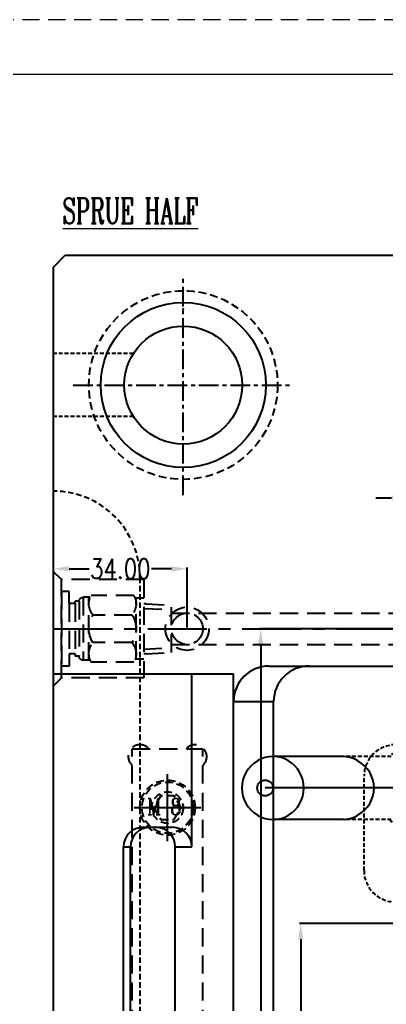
# Model space of a CAD drawing. Header units: millimetres. Extents: x 25970 to 27273, y -22508 to -21586.
# Drawn here: x 26840.4 to 26933.6, y -21836.3 to -21585.8 of the extents above; entities that cross this region are included whole.
import ezdxf

# ---------------------------------------------------------------- set-up
doc = ezdxf.new("R2010")
doc.units = ezdxf.units.MM
doc.header["$LTSCALE"] = 8
for name, pattern in [('ACAD_ISO08W100', [36, 24, -3, 6, -3]), ('CENTER', [2, 1.25, -0.25, 0.25, -0.25]), ('CENTER2', [1.125, 0.75, -0.125, 0.125, -0.125]), ('DASHED', [0.75, 0.5, -0.25]), ('HIDDEN', [0.375, 0.25, -0.125]), ('HIDDEN2', [0.1875, 0.125, -0.0625])]:
    doc.linetypes.add(name, pattern=pattern)
doc.layers.get('DEFPOINTS').update_dxf_attribs({"color": 6})
for name, color, linetype in [('cen', 1, 'CENTER'), ('CL', 1, 'Continuous'), ('hidden', 4, 'HIDDEN'), ('PIN', 5, 'Continuous'), ('SCREW', 52, 'HIDDEN'), ('SLIDE', 6, 'Continuous'), ('WT', 4, 'Continuous')]:
    doc.layers.add(name, color=color, linetype=linetype)
doc.layers.add('dim', color=3, linetype='Continuous', lineweight=15)
doc.layers.add('MBOM-ASSIS-LAYER', color=71, linetype='Continuous', lineweight=9)
doc.styles.add('ROMANC', font='RomanC.ttf', dxfattribs={"width": 0.8, "height": 7})
doc.styles.get("Standard").update_dxf_attribs({"font": 'txt.shx', "width": 0.8, "bigfont": 'chineset.shx'})
doc.dimstyles.new('ISO-25', dxfattribs={"dimtxt": 5, "dimasz": 4, "dimexe": 0.3, "dimexo": 0.3, "dimtad": 0, "dimzin": 1, "dimdsep": 46, "dimtxsty": 'Standard', "dimcen": 0, "dimclrd": 3, "dimclre": 3, "dimclrt": 3, "dimazin": 0, "dimtfac": 1, "dimtofl": 0, "dimtmove": 0, "dimatfit": 0, "dimfxl": 0, "dimarcsym": 0})

# ---------------------------------------------------------------- blocks, each defined once
blk = doc.blocks.new('20160817.181719')
at = {"layer": 'SLIDE', "linetype": 'ByBlock', "ltscale": 2.3}
for p, q in [((-35.2, 0), (10.61, 0)), ((0, -44), (0, 0)), ((10.61, -178), (10.61, 0)), ((-12.38, -39), (-5, -39)), ((-17.38, -134), (-17.38, -44)), ((-17.38, -44), (-15.61, -44)), ((-15.61, -134), (-15.61, -44)), ((-4.24, -134), (-4.24, -44)), ((-4.24, -44), (0, -44)), ((-17.38, -134), (-15.61, -134)), ((-4.24, -134), (0, -134)), ((0, -178), (0, -134)), ((-12.38, -139), (-5, -139)), ((-35.2, -178), (10.61, -178))]:
    blk.add_line(p, q, dxfattribs=at)
for centre, start, end in [((-12.38, -44), 90, 180), ((-10.61, -44), 90, 180), ((-9.24, -44), 0, 90), ((-5, -44), 0, 90), ((-12.38, -134), 180, 270), ((-10.61, -134), 180, 270), ((-9.24, -134), 270, 0), ((-5, -134), 270, 0)]:
    blk.add_arc(centre, 5, start, end, dxfattribs=at)
blk = doc.blocks.new('cb_8')
at = {"linetype": 'HIDDEN'}
blk.add_circle((0, 0), 7, dxfattribs=at)
at = {"layer": 'SCREW', "linetype": 'CENTER2', "ltscale": 5}
for p, q in [((0, -8.5), (0, 8.5)), ((-8.5, 0), (8.5, 0))]:
    blk.add_line(p, q, dxfattribs=at)
at = {"layer": 'SCREW'}
blk.add_lwpolyline([(-1.73, 3), (-3.46, 0), (-1.73, -3), (1.73, -3), (3.46, 0), (1.73, 3)], close=True, dxfattribs=at)
for radius in [6.5, 4]:
    blk.add_circle((0, 0), radius, dxfattribs=at)
at = {"layer": 'dim', "style": 'ROMANC', "width": 0.8}
blk.add_text('M 8', height=4.186, dxfattribs=at).set_placement((-5.2, -1.86))
blk = doc.blocks.new('20160817.185342')
at = {"layer": 'CL', "linetype": 'ACAD_ISO08W100', "ltscale": 0.5}
for p, q in [((0, -11), (0, 11)), ((0, 0), (40.16, 0))]:
    blk.add_line(p, q, dxfattribs=at)
at = {"layer": 'PIN'}
for p, q in [((0, 10.5), (2.07, 10.5)), ((20.73, 8), (38.08, 8)), ((20.73, -8), (38.08, -8)), ((0, -10.5), (2.07, -10.5))]:
    blk.add_line(p, q, dxfattribs=at)
at = {"layer": 'PIN', "linetype": 'HIDDEN2'}
for p, q in [((2.07, 8), (20.73, 8)), ((2.07, -8), (20.73, -8))]:
    blk.add_line(p, q, dxfattribs=at)
at = {"layer": 'PIN'}
blk.add_circle((40.16, 0), 2, dxfattribs=at)
at = {"layer": 'PIN', "linetype": 'HIDDEN2'}
for centre, major_axis, start_param, end_param in [((0, 0), (0, -10.5), 3.141236, 6.282829), ((2.07, 0), (0, 10.5), 5.578638, 10.129325), ((2.07, 0), (0, 8), 0, 3.141593)]:
    blk.add_ellipse(centre, major_axis=major_axis, ratio=0.965926, start_param=start_param, end_param=end_param, dxfattribs=at)
at = {"layer": 'PIN'}
for centre, major_axis, ratio, start_param, end_param in [((20.73, 0), (-8.28, 0), 0.965926, 4.712389, 7.853982), ((38.08, 0), (0, 8), 0.965926, 0, 3.141593), ((38.08, 0), (-8, 0), 1, 1.570796, 4.712389)]:
    blk.add_ellipse(centre, major_axis=major_axis, ratio=ratio, start_param=start_param, end_param=end_param, dxfattribs=at)
blk = doc.blocks.new('20100617.142056')
at = {"layer": 'MBOM-ASSIS-LAYER', "linetype": 'DASHED'}
blk.add_line((0, 841), (-1189, 841), dxfattribs=at)
at = {"layer": 'MBOM-ASSIS-LAYER'}
blk.add_line((-12.7, 828.3), (-1176.3, 828.3), dxfattribs=at)
blk = doc.blocks.new('*D27307')
at = {"layer": 'DEFPOINTS', "color": 0}
for p in [(26911.86, -21815.73), (26938.98, -21815.73), (26949.98, -21975.73)]:
    blk.add_point(p, dxfattribs=at)
at = {"layer": 'dim', "color": 3, "lineweight": -2}
for p, q in [((26938.68, -21815.73), (26911.56, -21815.73)), ((26911.86, -21819.73), (26911.86, -21886.77)), ((26911.86, -21971.73), (26911.86, -21904.69)), ((26949.68, -21975.73), (26911.56, -21975.73))]:
    blk.add_line(p, q, dxfattribs=at)
at = {"layer": 'dim', "color": 3}
for points in [[(26912.53, -21819.73), (26911.2, -21819.73), (26911.86, -21815.73)], [(26911.2, -21971.73), (26912.53, -21971.73), (26911.86, -21975.73)]]:
    blk.add_solid(points, dxfattribs=at)
at = {"layer": 'dim', "color": 3, "insert": (26911.86, -21895.73), "char_height": 5, "attachment_point": 5, "rotation": 90}
blk.add_mtext('160.00', dxfattribs=at)
blk = doc.blocks.new('*D27308')
at = {"layer": 'DEFPOINTS', "color": 0}
for p in [(26901.7, -21740.73), (26938.98, -21740.73), (26949.98, -21975.73)]:
    blk.add_point(p, dxfattribs=at)
at = {"layer": 'dim', "color": 3, "lineweight": -2}
for p, q in [((26938.68, -21740.73), (26901.4, -21740.73)), ((26901.7, -21744.73), (26901.7, -21848.27)), ((26901.7, -21971.73), (26901.7, -21868.19)), ((26949.68, -21975.73), (26901.4, -21975.73))]:
    blk.add_line(p, q, dxfattribs=at)
at = {"layer": 'dim', "color": 3}
for points in [[(26902.37, -21744.73), (26901.03, -21744.73), (26901.7, -21740.73)], [(26901.03, -21971.73), (26902.37, -21971.73), (26901.7, -21975.73)]]:
    blk.add_solid(points, dxfattribs=at)
at = {"layer": 'dim', "color": 3, "insert": (26901.7, -21858.23), "char_height": 5, "attachment_point": 5, "rotation": 90}
blk.add_mtext('235.00', dxfattribs=at)
blk = doc.blocks.new('*D27309')
at = {"layer": 'DEFPOINTS', "color": 0}
for p in [(26848.98, -21725.48), (26848.98, -21740.73), (26882.98, -21740.73)]:
    blk.add_point(p, dxfattribs=at)
at = {"layer": 'dim', "color": 3, "lineweight": -2}
for p, q in [((26848.98, -21740.43), (26848.98, -21725.18)), ((26882.98, -21740.43), (26882.98, -21725.18)), ((26852.98, -21725.48), (26858.03, -21725.48)), ((26878.98, -21725.48), (26873.94, -21725.48))]:
    blk.add_line(p, q, dxfattribs=at)
at = {"layer": 'dim', "color": 3}
for points in [[(26852.98, -21724.81), (26852.98, -21726.14), (26848.98, -21725.48)], [(26878.98, -21726.14), (26878.98, -21724.81), (26882.98, -21725.48)]]:
    blk.add_solid(points, dxfattribs=at)
at = {"layer": 'dim', "color": 3, "insert": (26865.98, -21725.48), "char_height": 5, "attachment_point": 5}
blk.add_mtext('34.00', dxfattribs=at)
blk = doc.blocks.new('*D27310')
at = {"layer": 'DEFPOINTS', "color": 0}
for p in [(26950.98, -21707.48), (26938.98, -21726.73), (26950.98, -21740.73)]:
    blk.add_point(p, dxfattribs=at)
at = {"layer": 'dim', "color": 3, "lineweight": -2}
for p, q in [((26934.98, -21707.48), (26930.98, -21707.48)), ((26938.98, -21726.43), (26938.98, -21707.18)), ((26950.98, -21740.43), (26950.98, -21707.18)), ((26954.98, -21707.48), (26958.98, -21707.48))]:
    blk.add_line(p, q, dxfattribs=at)
at = {"layer": 'dim', "color": 3}
for points in [[(26934.98, -21708.15), (26934.98, -21706.82), (26938.98, -21707.48)], [(26954.98, -21706.82), (26954.98, -21708.15), (26950.98, -21707.48)]]:
    blk.add_solid(points, dxfattribs=at)
at = {"layer": 'dim', "color": 3, "insert": (26966.28, -21707.48), "char_height": 5, "attachment_point": 5}
blk.add_mtext('12.00', dxfattribs=at)
blk = doc.blocks.new('20160903.151524')
at = {"layer": 'WT', "color": 125, "linetype": 'HIDDEN', "ltscale": 2.3}
for p, q in [((-6.35, 23.56), (-6.01, 30)), ((-6.01, 30), (6.01, 30)), ((-5.19, 23), (-4.82, 30)), ((5.19, 23), (4.82, 30)), ((6.35, 23.56), (6.01, 30)), ((12.5, 23), (-12.5, 23)), ((-12.5, 23), (-12.5, 2)), ((-7.75, 23), (-7.75, 20.77)), ((-6.35, 23.56), (-6.35, 23)), ((6.35, 23.56), (6.35, 23)), ((7.75, 23), (7.75, 20.77)), ((12.5, 23), (12.5, 2)), ((-8.5, 20.43), (-8.5, 9.57)), ((-7.75, 21), (7.75, 21)), ((8.5, 20.43), (8.5, 9.57)), ((-3.5, 20.01), (-3.5, 9.99)), ((3.5, 20.01), (3.5, 9.99)), ((-8, 9.33), (-8, 7.51)), ((-8, 9), (8, 9)), ((8, 9.33), (8, 7.51)), ((8, 7.51), (-8, 7.51)), ((7, 6.51), (-7, 6.51)), ((-7, 6.51), (-7, 5.51)), ((-6.4, 5.51), (-7, 5.51)), ((-6.4, 5.51), (-7, 5.51)), ((6.4, 5.51), (-6.4, 5.51)), ((-6.4, 5.51), (-6.4, 4.01)), ((6.4, 5.51), (6.4, 4.01)), ((6.4, 5.51), (7, 5.51)), ((6.4, 5.51), (7, 5.51)), ((7, 6.51), (7, 5.51)), ((-9.5, 4.01), (-9.5, 2)), ((-6.4, 4.01), (-9.5, 4.01)), ((6.4, 4.01), (-6.4, 4.01)), ((6.4, 4.01), (9.5, 4.01)), ((9.5, 4.01), (9.5, 2)), ((-12.5, 2), (-14.5, 0)), ((-14.5, 0), (14.5, 0)), ((-12.5, 2), (12.5, 2)), ((9.5, 2), (-9.5, 2)), ((12.5, 2), (14.5, 0))]:
    blk.add_line(p, q, dxfattribs=at)
at = {"layer": 'WT', "color": 125, "linetype": 'CENTER', "ltscale": 1.5}
blk.add_line((0, 0), (0, 30), dxfattribs=at)
at = {"layer": 'WT', "color": 125, "linetype": 'HIDDEN', "ltscale": 2.3}
for centre, radius, start, end in [((-6.32, 16.53), 4.47, 50.9817, 119.248), ((0, 14.34), 6.66, 58.3016, 121.6984), ((6.32, 16.53), 4.47, 60.752, 129.0183), ((-6.32, 13.47), 4.47, 240.752, 309.0183), ((0, 15.66), 6.66, 238.3016, 301.6984), ((6.32, 13.47), 4.47, 230.9817, 299.248), ((-7, 7.51), 1, 180, 270), ((7, 7.51), 1, 270, 0)]:
    blk.add_arc(centre, radius, start, end, dxfattribs=at)

msp = doc.modelspace()

# ---------------------------------------------------------------- linework, layer by layer
for p, q in [((26848.984, -21648.733), (26851.984, -21645.733)), ((26851.984, -21645.733), (27195.984, -21645.733)), ((26848.984, -22042.733), (26848.984, -21648.733)), ((26903.797, -21750.233), (26938.984, -21750.233)), ((26894.797, -21923.233), (26894.797, -21759.233)), ((26894.797, -21759.233), (26904.984, -21759.233)), ((26904.984, -21923.233), (26904.984, -21759.233))]:
    msp.add_line(p, q)
at = {"color": 8, "linetype": 'HIDDEN', "ltscale": 0.5}
for p, q in [((26869.296, -21670.733), (26848.984, -21670.733)), ((26869.296, -21686.733), (26848.984, -21686.733))]:
    msp.add_line(p, q, dxfattribs=at)
at = {"color": 8, "linetype": 'HIDDEN', "ltscale": 0.7}
msp.add_line((26870.984, -21727.733), (26870.984, -21963.733), dxfattribs=at)
at = {"linetype": 'HIDDEN2'}
msp.add_lwpolyline([(26949.984, -21810.233), (26935.984, -21810.233, -0.4142136), (26927.984, -21802.233), (26927.984, -21778.233, -0.4142136), (26935.984, -21770.233), (26949.984, -21770.233, -0.4142136), (26957.984, -21778.233), (26957.984, -21802.233, -0.4142136)], format="xyb", close=True, dxfattribs=at)
for radius in [21, 15]:
    msp.add_circle((26881.984, -21678.733), radius)
at = {"color": 8, "linetype": 'HIDDEN', "ltscale": 0.7}
msp.add_arc((26848.984, -21727.733), 22, 0, 90, dxfattribs=at)
for centre in [(26903.797, -21759.233), (26913.984, -21759.233)]:
    msp.add_arc(centre, 9, 90, 180)
msp.add_point((26881.984, -21659.473))
at = {"layer": 'cen', "ltscale": 0.5}
for p, q in [((26881.984, -21706.733), (26881.984, -21650.733)), ((26853.984, -21678.733), (26909.984, -21678.733))]:
    msp.add_line(p, q, dxfattribs=at)
at = {"layer": 'hidden'}
msp.add_circle((26881.984, -21678.733), 24, dxfattribs=at)
at = {"layer": 'SLIDE', "linetype": 'HIDDEN', "ltscale": 2.3}
for p, q in [((26868.984, -21911.233), (26868.984, -21771.233)), ((26868.984, -21771.233), (26886.984, -21771.233)), ((26886.984, -21911.233), (26886.984, -21771.233))]:
    msp.add_line(p, q, dxfattribs=at)
for centre, start, end in [((26870.984, -21773.233), 41.81031, 228.18969), ((26884.984, -21773.233), 311.81031, 138.18969)]:
    msp.add_arc(centre, 3, start, end, dxfattribs=at)
at = {"layer": 'WT', "color": 125, "linetype": 'HIDDEN', "ltscale": 2.3}
for p, q in [((26878.984, -21736.733), (27062.984, -21736.733)), ((26878.984, -21744.733), (27062.984, -21744.733))]:
    msp.add_line(p, q, dxfattribs=at)
at = {"layer": 'WT', "color": 125, "linetype": 'CENTER', "ltscale": 1.5}
msp.add_line((26848.984, -21740.733), (27066.984, -21740.733), dxfattribs=at)
at = {"layer": 'WT', "color": 125, "linetype": 'HIDDEN', "ltscale": 2.3}
for radius in [5.5, 4]:
    msp.add_circle((26882.984, -21740.733), radius, dxfattribs=at)

# ---------------------------------------------------------------- block references
at = {"layer": 'MBOM-ASSIS-LAYER', "xscale": 1.09605007185252, "yscale": 1.09605007185252, "zscale": 1.09605007185252}
msp.add_blockref('20100617.142056', (27272.899, -22507.575), dxfattribs=at)
at = {"layer": 'PIN', "rotation": 180}
msp.add_blockref('20160817.185342', (26942.984, -21781.233), dxfattribs=at)
at = {"layer": 'SCREW'}
msp.add_blockref('cb_8', (26877.984, -21786.233), dxfattribs=at)
at = {"layer": 'SLIDE'}
msp.add_blockref('20160817.181719', (26884.185, -21752.233), dxfattribs=at)
at = {"layer": 'WT', "xscale": -1, "rotation": -90}
msp.add_blockref('20160903.151524', (26848.984, -21740.733), dxfattribs=at)

# ---------------------------------------------------------------- texts
at = {"layer": 'dim', "style": 'ROMANC', "width": 0.6}
msp.add_text('%%uSPRUE HALF', height=6.48, dxfattribs=at).set_placement((26851.311, -21637.657))

# ---------------------------------------------------------------- dimensions: what is measured, and where the dimension line sits
at = {"layer": 'dim'}
for base, p1, p2, picture, middle in [((26950.984, -21707.484), (26938.984, -21726.733), (26950.984, -21740.733), '*D27310', (26966.276, -21707.484)), ((26848.984, -21725.477), (26882.984, -21740.733), (26848.984, -21740.733), '*D27309', (26865.984, -21725.477))]:
    dim = msp.add_linear_dim(base=base, p1=p1, p2=p2, dimstyle='ISO-25', dxfattribs=at)
    dim.commit()
    dim.dimension.update_dxf_attribs({"geometry": picture, "text_midpoint": middle})
for base, p2, picture, middle in [((26901.699, -21740.733), (26938.984, -21740.733), '*D27308', (26901.699, -21858.233)), ((26911.862, -21815.733), (26938.984, -21815.733), '*D27307', (26911.862, -21895.733))]:
    dim = msp.add_linear_dim(base=base, p1=(26949.984, -21975.733), p2=p2, angle=90, dimstyle='ISO-25', dxfattribs=at)
    dim.commit()
    dim.dimension.update_dxf_attribs({"geometry": picture, "text_midpoint": middle})

doc.saveas('drawing.dxf')
